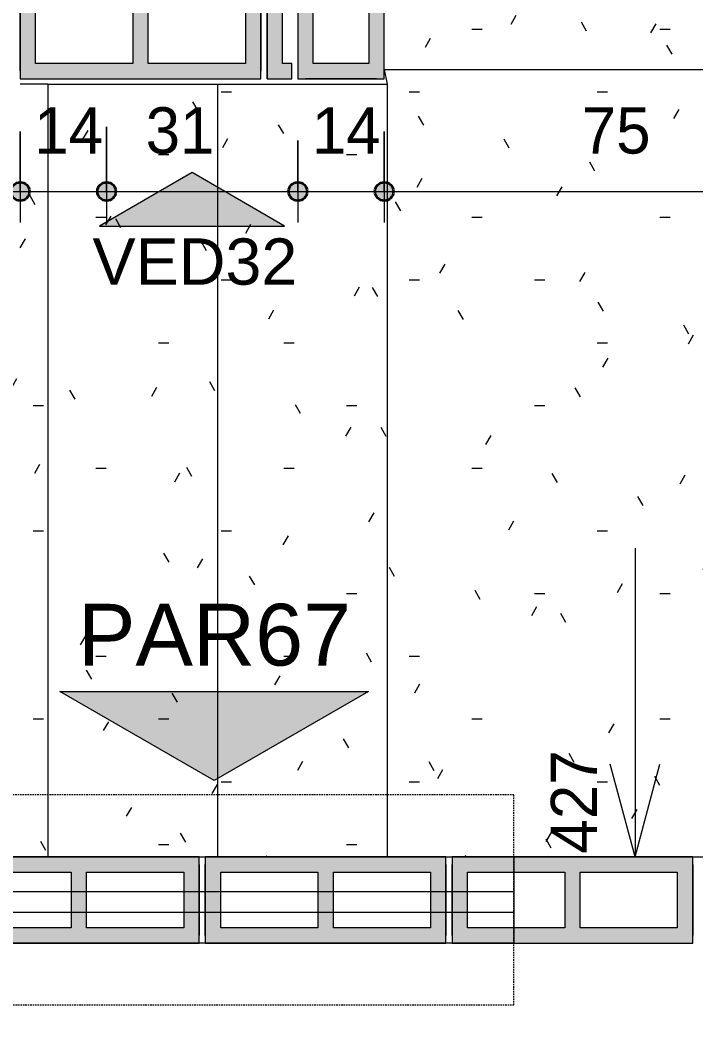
# Model space of a CAD drawing. Header units: centimetres. Extents: x 170 to 13810, y -2277 to 8860.
# Drawn here: x 12644.6 to 12754.1, y -589 to -425.3 of the extents above; entities that cross this region are included whole.
import ezdxf

# ---------------------------------------------------------------- set-up
doc = ezdxf.new("R2010")
doc.units = ezdxf.units.CM
doc.linetypes.add('Projeção', pattern=[0.396875, 0.238125, -0.15875])
for name, color, linetype, lineweight, true_color in [('A-ANNO-DIMS-1', 1, 'Continuous', 9, 0xff0000), ('A-GLAZ-1', 1, 'Continuous', 9, 0xff0000), ('G-ANNO-SYMB-1', 251, 'Continuous', 9, 0x646464), ('S-BEAM-3', 9, 'Continuous', 9, 0xc0c0c0), ('S-BEAM-5', 6, 'Continuous', 9, 0xff00ff)]:
    doc.layers.add(name, color=color, linetype=linetype, lineweight=lineweight, true_color=true_color)
for name, color, linetype, lineweight in [('A-ANNO-DIMS-50', 7, 'Continuous', 9), ('A-DETL-GENF', 7, 'Continuous', 9), ('A-FLOR-OVHD', 7, 'Projeção', 9), ('G-ANNO-SYMB', 7, 'Continuous', 9), ('S-BEAM', 7, 'Continuous', 9), ('S-BEAM-2', 7, 'Continuous', 13), ('S-STRS', 7, 'Continuous', 9), ('S-STRS-1', 7, 'Projeção', 9)]:
    doc.layers.add(name, color=color, linetype=linetype, lineweight=lineweight)
doc.styles.add('Arial_1', font='arial.ttf', dxfattribs={"height": 10})
doc.styles.add('Arial_2', font='arial.ttf', dxfattribs={"height": 7.5})
doc.styles.add('Bahnschrift_13', font='', dxfattribs={"height": 7.5})
doc.styles.get('Bahnschrift_13').set_extended_font_data('Bahnschrift')
doc.dimstyles.new('COTA_ACUMULADA', dxfattribs={"dimscale": 30.48, "dimtxt": 8.33133, "dimasz": 0.049213, "dimexe": 0, "dimexo": 0.0625, "dimgap": 0.131234, "dimtad": 0, "dimjust": 2, "dimdec": 0, "dimzin": 0, "dimdsep": 46, "dimtxsty": 'Bahnschrift_13', "dimblk1": 'NONE', "dimblk2": 'OPEN30', "dimsah": 1, "dimcen": 0.09, "dimse1": 1, "dimsd1": 1, "dimazin": 0, "dimtfac": 1, "dimtdec": 4, "dimtix": 1, "dimtmove": 2, "dimatfit": 3, "dimfxl": 0, "dimfxlon": 1, "dimtvp": 1, "dimtolj": 1, "dimtzin": 0, "dimarcsym": 2})
doc.dimstyles.new('COTA_LINEAR', dxfattribs={"dimscale": 30.48, "dimtxt": 8.33133, "dimasz": 0.393701, "dimexe": 0.164042, "dimexo": 0.328084, "dimgap": 0.131234, "dimtad": 1, "dimdec": 0, "dimzin": 0, "dimdsep": 46, "dimtxsty": 'Bahnschrift_13', "dimblk1": 'DOTSMALL', "dimblk2": 'DOTSMALL', "dimsah": 1, "dimcen": 0.09, "dimdle": 0.164042, "dimazin": 0, "dimtfac": 1, "dimtdec": 4, "dimtix": 1, "dimtmove": 0, "dimatfit": 3, "dimfxl": 1, "dimtvp": 1, "dimtolj": 1, "dimtzin": 0, "dimarcsym": 2})
doc.dimstyles.new('COTA_LINEAR_2', dxfattribs={"dimscale": 30.48, "dimtxt": 8.33133, "dimasz": 0.393701, "dimexe": 0.164042, "dimexo": 0.328084, "dimgap": 0.131234, "dimtad": 1, "dimdec": 0, "dimzin": 0, "dimdsep": 46, "dimtxsty": 'Bahnschrift_13', "dimblk1": 'DOTSMALL', "dimblk2": 'DOTSMALL', "dimsah": 1, "dimcen": 0.09, "dimdle": 0.164042, "dimazin": 0, "dimtfac": 1, "dimtdec": 4, "dimtix": 1, "dimtmove": 2, "dimatfit": 3, "dimfxl": 1, "dimtvp": 1, "dimtolj": 1, "dimtzin": 0, "dimarcsym": 2})
pattern_1 = [(0, (12412.957, 0), (40.64, 10.16), [1.676, -28.804, 1.676, -28.804, -162.56]), (0, (12412.957, 0), (40.64, 10.16), [-60.96, 1.676, -59.284, 1.676, -28.804, -71.12]), (0, (12412.957, 0), (40.64, 10.16), [-152.4, 1.676, -18.644, 1.676, -49.124]), (120, (12428.197, 5.08), (-29.11882, 30.11527), [1.676, -28.804, 1.676, -28.804, -162.56]), (120, (12428.197, 5.08), (-29.11882, 30.11527), [-60.96, 1.676, -59.284, 1.676, -28.804, -71.12]), (120, (12428.197, 5.08), (-29.11882, 30.11527), [-152.4, 1.676, -18.644, 1.676, -49.124]), (240, (12433.277, 25.4), (-11.52118, -40.27527), [1.676, -28.804, 1.676, -28.804, -162.56]), (240, (12433.277, 25.4), (-11.52118, -40.27527), [-60.96, 1.676, -59.284, 1.676, -28.804, -71.12]), (240, (12433.277, 25.4), (-11.52118, -40.27527), [-152.4, 1.676, -18.644, 1.676, -49.124])]

# ---------------------------------------------------------------- blocks, each defined once
blk = doc.blocks.new('LEONE - BLOCO VEDAÇÃO 14X39X19 - LEONE - BLOCO VEDAÇÃO 14X39X19-V3-COBERTURA - MODULAÇÃO 1ª FIADA')
at = {"layer": 'S-BEAM-5'}
h = blk.add_hatch(color=256, dxfattribs=at)
h.paths.add_polyline_path([(8, -7), (19.5, -7), (19.5, 7), (-19.5, 7), (-19.5, -7), (5.5, -7)])
h.paths.add_polyline_path([(-17, -4.5), (-17, 4.5), (-1.25, 4.5), (-1.25, -4.5)])
h.paths.add_polyline_path([(8, -4.5), (1.25, -4.5), (1.25, 4.5), (17, 4.5), (17, -4.5)])
at = {"layer": 'A-DETL-GENF'}
for p, q in [((19.5, 7), (-19.5, 7)), ((-19.5, 7), (-19.5, 0)), ((19.5, 0), (19.5, 7)), ((-17, -4.5), (-17, 4.5)), ((-17, 4.5), (-1.25, 4.5)), ((-1.25, 4.5), (-1.25, -4.5)), ((1.25, -4.5), (1.25, 4.5)), ((1.25, 4.5), (17, 4.5)), ((17, 4.5), (17, -4.5)), ((-19.5, 0), (-19.5, -7)), ((19.5, -7), (19.5, 0)), ((-1.25, -4.5), (-17, -4.5)), ((17, -4.5), (1.25, -4.5)), ((-19.5, -7), (19.5, -7))]:
    blk.add_line(p, q, dxfattribs=at)
at = {"layer": 'S-BEAM-2'}
for p, q in [((-19.5, 7), (-19.5, -7)), ((19.5, 7), (-19.5, 7)), ((-19.5, 7), (-19.5, -7)), ((19.5, -7), (19.5, 7)), ((19.5, -7), (19.5, 7)), ((-19.5, -5.75), (-19.5, 5.75)), ((19.5, 5.75), (19.5, -5.75)), ((-19.5, -7), (19.5, -7))]:
    blk.add_line(p, q, dxfattribs=at)
at = {"layer": 'S-BEAM-3'}
for p, q in [((-17, 4.5), (-1.25, 4.5)), ((-17, -4.5), (-17, 4.5)), ((-1.25, 4.5), (-1.25, -4.5)), ((1.25, 4.5), (17, 4.5)), ((1.25, -4.5), (1.25, 4.5)), ((17, 4.5), (17, -4.5)), ((-1.25, -4.5), (-17, -4.5)), ((17, -4.5), (1.25, -4.5))]:
    blk.add_line(p, q, dxfattribs=at)
blk = doc.blocks.new('LEONE - BLOCO VEDAÇÃO 14x04x19 - LEONE - BLOCO VEDAÇÃO 14x04x19-2838453-COBERTURA - MODULAÇÃO 1ª FIADA')
at = {"layer": 'S-BEAM-5'}
blk.add_hatch(color=256, dxfattribs=at).paths.add_polyline_path([(-2.5, -4.5), (-2.5, -7), (1.5, -7), (1.5, -4.5), (0, -4.5), (0, 4.5), (1.5, 4.5), (1.5, 7), (-2.5, 7), (-2.5, 0)])
at = {"layer": 'A-DETL-GENF'}
for p, q in [((1.5, 7), (-2.5, 7)), ((-2.5, 7), (-2.5, 0)), ((1.5, 4.5), (1.5, 7)), ((0, 4.5), (1.5, 4.5)), ((0, -4.5), (0, 4.5)), ((-2.5, 0), (-2.5, -7)), ((1.5, -4.5), (0, -4.5)), ((1.5, -7), (1.5, -4.5)), ((-2.5, -7), (1.5, -7))]:
    blk.add_line(p, q, dxfattribs=at)
at = {"layer": 'S-BEAM-2'}
for p, q in [((1.5, 7), (-2.5, 7)), ((-2.5, -7), (-2.5, 7)), ((1.5, 7), (1.5, 4.5)), ((1.5, -7), (1.5, -4.5)), ((-2.5, -7), (1.5, -7))]:
    blk.add_line(p, q, dxfattribs=at)
at = {"layer": 'S-BEAM-3'}
for p, q in [((0, -4.5), (0, 4.5)), ((0, 4.5), (1.5, 4.5)), ((1.5, -4.5), (0, -4.5))]:
    blk.add_line(p, q, dxfattribs=at)
blk = doc.blocks.new('VÃO JANELA - VÃO JANELA 101x81-3244210-COBERTURA - MODULAÇÃO 1ª FIADA')
at = {"layer": 'A-GLAZ-1'}
for p, q in [((-50.5, -7), (-50.5, 7)), ((-50.5, 7), (50.5, 7)), ((50.5, 7), (50.5, -7)), ((-50.5, 1.38), (50.5, 1.38)), ((-50.5, -2), (50.5, -2)), ((50.5, -7), (-50.5, -7))]:
    blk.add_line(p, q, dxfattribs=at)
blk = doc.blocks.new('LEONE - BLOCO 14X39X19 - LEONE - BLOCO 14X39X19-554799-COBERTURA - MODULAÇÃO 1ª FIADA')
at = {"layer": 'S-BEAM-3'}
h = blk.add_hatch(color=256, dxfattribs=at)
h.paths.add_polyline_path([(19.5, -7), (19.5, 7), (-19.5, 7), (-19.5, -7), (-11.22, -7)])
h.paths.add_polyline_path([(-1.25, -4.5), (-17, -4.5), (-17, 4.5), (-1.25, 4.5), (-1.25, -4.16)])
h.paths.add_polyline_path([(17, -4.5), (1.25, -4.5), (1.25, 4.5), (17, 4.5), (17, 2)])
at = {"layer": 'A-DETL-GENF'}
for p, q in [((19.5, 7), (-19.5, 7)), ((-19.5, 7), (-19.5, 0)), ((19.5, 0), (19.5, 7)), ((-17, -4.5), (-17, 4.5)), ((-17, 4.5), (-1.25, 4.5)), ((-1.25, 4.5), (-1.25, -4.5)), ((1.25, -4.5), (1.25, 4.5)), ((1.25, 4.5), (17, 4.5)), ((17, 4.5), (17, -4.5)), ((-19.5, 0), (-19.5, -7)), ((19.5, -7), (19.5, 0)), ((-1.25, -4.5), (-17, -4.5)), ((17, -4.5), (1.25, -4.5)), ((-19.5, -7), (19.5, -7))]:
    blk.add_line(p, q, dxfattribs=at)
at = {"layer": 'S-BEAM-2'}
for p, q in [((-19.5, 7), (-19.5, -7)), ((19.5, 7), (-19.5, 7)), ((-19.5, 7), (-19.5, -7)), ((19.5, -7), (19.5, 7)), ((19.5, -7), (19.5, 7)), ((-19.5, -5.75), (-19.5, 5.75)), ((19.5, 5.75), (19.5, -5.75)), ((-19.5, -7), (19.5, -7))]:
    blk.add_line(p, q, dxfattribs=at)
at = {"layer": 'S-BEAM-3'}
for p, q in [((-17, 4.5), (-1.25, 4.5)), ((-17, -4.5), (-17, 4.5)), ((-1.25, 4.5), (-1.25, -4.5)), ((1.25, 4.5), (17, 4.5)), ((1.25, -4.5), (1.25, 4.5)), ((17, 4.5), (17, -4.5)), ((-1.25, -4.5), (-17, -4.5)), ((17, -4.5), (1.25, -4.5))]:
    blk.add_line(p, q, dxfattribs=at)
blk = doc.blocks.new('LEONE - BLOCO 14X39X19 - LEONE - BLOCO 14X39X19-V4-COBERTURA - MODULAÇÃO 1ª FIADA')
at = {"layer": 'S-BEAM-3'}
h = blk.add_hatch(color=256, dxfattribs=at)
h.paths.add_polyline_path([(19.5, -7), (19.5, 7), (-19.5, 7), (-19.5, -7)])
h.paths.add_polyline_path([(1.25, -4.5), (1.25, 4.5), (17, 4.5), (17, -4.5)])
h.paths.add_polyline_path([(-1.25, -4.5), (-17, -4.5), (-17, 4.5), (-1.25, 4.5), (-1.25, -4.16)])
at = {"layer": 'A-DETL-GENF'}
for p, q in [((19.5, 7), (-19.5, 7)), ((-19.5, 7), (-19.5, 0)), ((19.5, 0), (19.5, 7)), ((-17, -4.5), (-17, 4.5)), ((-17, 4.5), (-1.25, 4.5)), ((-1.25, 4.5), (-1.25, -4.5)), ((1.25, -4.5), (1.25, 4.5)), ((1.25, 4.5), (17, 4.5)), ((17, 4.5), (17, -4.5)), ((-19.5, 0), (-19.5, -7)), ((19.5, -7), (19.5, 0)), ((-1.25, -4.5), (-17, -4.5)), ((17, -4.5), (1.25, -4.5)), ((-19.5, -7), (19.5, -7))]:
    blk.add_line(p, q, dxfattribs=at)
at = {"layer": 'S-BEAM-2'}
for p, q in [((-19.5, 7), (-19.5, -7)), ((19.5, 7), (-19.5, 7)), ((-19.5, 7), (-19.5, -7)), ((19.5, -7), (19.5, 7)), ((19.5, -7), (19.5, 7)), ((-19.5, -5.75), (-19.5, 5.75)), ((19.5, 5.75), (19.5, -5.75)), ((-19.5, -7), (19.5, -7))]:
    blk.add_line(p, q, dxfattribs=at)
at = {"layer": 'S-BEAM-3'}
for p, q in [((-17, 4.5), (-1.25, 4.5)), ((-17, -4.5), (-17, 4.5)), ((-1.25, 4.5), (-1.25, -4.5)), ((1.25, 4.5), (17, 4.5)), ((1.25, -4.5), (1.25, 4.5)), ((17, 4.5), (17, -4.5)), ((-1.25, -4.5), (-17, -4.5)), ((17, -4.5), (1.25, -4.5))]:
    blk.add_line(p, q, dxfattribs=at)
blk = doc.blocks.new('Elevação - Número de detalhe-3354112-COBERTURA - MODULAÇÃO 1ª FIADA')
at = {"layer": 'G-ANNO-SYMB-1'}
blk.add_hatch(color=256, dxfattribs=at).paths.add_polyline_path([(0.3, 0), (-0.3, 0), (0, 0.1732)])
at = {"layer": 'G-ANNO-SYMB'}
for p, q in [((0, 0.1732), (-0.3, 0)), ((0.3, 0), (0, 0.1732)), ((-0.3, 0), (0.3, 0))]:
    blk.add_line(p, q, dxfattribs=at)
blk = doc.blocks.new('Elevação - Número de detalhe-142644-COBERTURA - MODULAÇÃO 1ª FIADA')
at = {"layer": 'G-ANNO-SYMB-1'}
blk.add_hatch(color=256, dxfattribs=at).paths.add_polyline_path([(0.5, 0), (-0.5, 0), (0, 0.2887)])
at = {"layer": 'G-ANNO-SYMB'}
for p, q in [((0, 0.2887), (-0.5, 0)), ((0.5, 0), (0, 0.2887)), ((-0.5, 0), (0.5, 0))]:
    blk.add_line(p, q, dxfattribs=at)
blk = doc.blocks.new('DIMBLOCK25-COBERTURA - MODULAÇÃO 1ª FIADA')
at = {"layer": 'A-ANNO-DIMS-50', "lineweight": 35, "true_color": 0xff0000}
h = blk.add_hatch(color=1, dxfattribs=at)
edge = h.paths.add_edge_path()
edge.add_arc((12513.59, -625.22), 1.5, 0, 360)
h = blk.add_hatch(color=1, dxfattribs=at)
edge = h.paths.add_edge_path()
edge.add_arc((12778.59, -625.22), 1.5, 0, 360)
at = {"layer": 'A-ANNO-DIMS-50', "color": 1, "true_color": 0xff0000}
for p, q in [((12513.59, -584.76), (12513.59, -630.22)), ((12513.59, -625.22), (12513.59, -584.76)), ((12778.59, -633.1), (12778.59, -620.22)), ((12513.59, -625.22), (12778.59, -625.22)), ((12778.59, -625.22), (12778.59, -633.1))]:
    blk.add_line(p, q, dxfattribs=at)
at = {"layer": 'A-ANNO-DIMS-50', "color": 1, "lineweight": 35, "true_color": 0xff0000}
for centre in [(12513.59, -625.22), (12778.59, -625.22)]:
    blk.add_circle(centre, 1.5, dxfattribs=at)
at = {"layer": 'A-ANNO-DIMS-50', "color": 0, "insert": (12637.82, -611.58), "char_height": 7.5, "width": 19.8437, "attachment_point": 1, "line_spacing_factor": 1.009858, "style": 'Bahnschrift_13'}
blk.add_mtext('265', dxfattribs=at)
blk = doc.blocks.new('_DotSmall')
at = {"color": 0, "linetype": 'ByBlock', "const_width": 0.5}
blk.add_lwpolyline([(-0.0625, 0, 1), (0.0625, 0, 1)], format="xyb", close=True, dxfattribs=at)
blk = doc.blocks.new('DIMBLOCK95-COBERTURA - MODULAÇÃO 1ª FIADA')
at = {"layer": 'A-ANNO-DIMS-50', "lineweight": 35, "true_color": 0xff0000}
h = blk.add_hatch(color=1, dxfattribs=at)
edge = h.paths.add_edge_path()
edge.add_arc((12513.59, -453), 1.5, 0, 360)
h = blk.add_hatch(color=1, dxfattribs=at)
edge = h.paths.add_edge_path()
edge.add_arc((12644.59, -453), 1.5, 0, 360)
at = {"layer": 'A-ANNO-DIMS-50', "color": 1, "true_color": 0xff0000}
for p, q in [((12644.59, -443.26), (12644.59, -458)), ((12644.59, -453), (12644.59, -443.26)), ((12513.59, -460.88), (12513.59, -448)), ((12513.59, -453), (12644.59, -453)), ((12513.59, -453), (12513.59, -460.88))]:
    blk.add_line(p, q, dxfattribs=at)
at = {"layer": 'A-ANNO-DIMS-50', "color": 1, "lineweight": 35, "true_color": 0xff0000}
for centre in [(12513.59, -453), (12644.59, -453)]:
    blk.add_circle(centre, 1.5, dxfattribs=at)
at = {"layer": 'A-ANNO-DIMS-50', "color": 0, "insert": (12563.93, -439.36), "char_height": 7.5, "width": 15.1479, "attachment_point": 1, "line_spacing_factor": 1.009858, "style": 'Bahnschrift_13'}
blk.add_mtext('131', dxfattribs=at)
blk = doc.blocks.new('DIMBLOCK96-COBERTURA - MODULAÇÃO 1ª FIADA')
at = {"layer": 'A-ANNO-DIMS-50', "lineweight": 35, "true_color": 0xff0000}
h = blk.add_hatch(color=1, dxfattribs=at)
edge = h.paths.add_edge_path()
edge.add_arc((12644.59, -453), 1.5, 0, 360)
h = blk.add_hatch(color=1, dxfattribs=at)
edge = h.paths.add_edge_path()
edge.add_arc((12658.59, -453), 1.5, 0, 360)
at = {"layer": 'A-ANNO-DIMS-50', "color": 1, "true_color": 0xff0000}
for p, q in [((12644.59, -443.26), (12644.59, -458)), ((12644.59, -453), (12644.59, -443.26)), ((12658.59, -442.54), (12658.59, -458)), ((12658.59, -453), (12658.59, -442.54)), ((12644.59, -453), (12658.59, -453))]:
    blk.add_line(p, q, dxfattribs=at)
at = {"layer": 'A-ANNO-DIMS-50', "color": 1, "lineweight": 35, "true_color": 0xff0000}
for centre in [(12644.59, -453), (12658.59, -453)]:
    blk.add_circle(centre, 1.5, dxfattribs=at)
at = {"layer": 'A-ANNO-DIMS-50', "color": 0, "insert": (12646.85, -439.36), "char_height": 7.5, "width": 11.3609, "attachment_point": 1, "line_spacing_factor": 1.009858, "style": 'Bahnschrift_13'}
blk.add_mtext('14', dxfattribs=at)
blk = doc.blocks.new('DIMBLOCK97-COBERTURA - MODULAÇÃO 1ª FIADA')
at = {"layer": 'A-ANNO-DIMS-50', "lineweight": 35, "true_color": 0xff0000}
h = blk.add_hatch(color=1, dxfattribs=at)
edge = h.paths.add_edge_path()
edge.add_arc((12658.59, -453), 1.5, 0, 360)
h = blk.add_hatch(color=1, dxfattribs=at)
edge = h.paths.add_edge_path()
edge.add_arc((12689.59, -453), 1.5, 0, 360)
at = {"layer": 'A-ANNO-DIMS-50', "color": 1, "true_color": 0xff0000}
for p, q in [((12658.59, -442.54), (12658.59, -458)), ((12658.59, -453), (12658.59, -442.54)), ((12689.59, -444.76), (12689.59, -458)), ((12689.59, -453), (12689.59, -444.76)), ((12658.59, -453), (12689.59, -453))]:
    blk.add_line(p, q, dxfattribs=at)
at = {"layer": 'A-ANNO-DIMS-50', "color": 1, "lineweight": 35, "true_color": 0xff0000}
for centre in [(12658.59, -453), (12689.59, -453)]:
    blk.add_circle(centre, 1.5, dxfattribs=at)
at = {"layer": 'A-ANNO-DIMS-50', "color": 0, "insert": (12664.92, -439.36), "char_height": 7.5, "width": 10.9065, "attachment_point": 1, "line_spacing_factor": 1.009858, "style": 'Bahnschrift_13'}
blk.add_mtext('31', dxfattribs=at)
blk = doc.blocks.new('DIMBLOCK98-COBERTURA - MODULAÇÃO 1ª FIADA')
at = {"layer": 'A-ANNO-DIMS-50', "lineweight": 35, "true_color": 0xff0000}
h = blk.add_hatch(color=1, dxfattribs=at)
edge = h.paths.add_edge_path()
edge.add_arc((12689.59, -453), 1.5, 0, 360)
h = blk.add_hatch(color=1, dxfattribs=at)
edge = h.paths.add_edge_path()
edge.add_arc((12703.59, -453), 1.5, 0, 360)
at = {"layer": 'A-ANNO-DIMS-50', "color": 1, "true_color": 0xff0000}
for p, q in [((12703.59, -443.26), (12703.59, -458)), ((12703.59, -453), (12703.59, -443.26)), ((12689.59, -444.76), (12689.59, -458)), ((12689.59, -453), (12689.59, -444.76)), ((12689.59, -453), (12703.59, -453))]:
    blk.add_line(p, q, dxfattribs=at)
at = {"layer": 'A-ANNO-DIMS-50', "color": 1, "lineweight": 35, "true_color": 0xff0000}
for centre in [(12689.59, -453), (12703.59, -453)]:
    blk.add_circle(centre, 1.5, dxfattribs=at)
at = {"layer": 'A-ANNO-DIMS-50', "color": 0, "insert": (12691.85, -439.36), "char_height": 7.5, "width": 11.3609, "attachment_point": 1, "line_spacing_factor": 1.009858, "style": 'Bahnschrift_13'}
blk.add_mtext('14', dxfattribs=at)
blk = doc.blocks.new('DIMBLOCK99-COBERTURA - MODULAÇÃO 1ª FIADA')
at = {"layer": 'A-ANNO-DIMS-50', "lineweight": 35, "true_color": 0xff0000}
h = blk.add_hatch(color=1, dxfattribs=at)
edge = h.paths.add_edge_path()
edge.add_arc((12703.59, -453), 1.5, 0, 360)
h = blk.add_hatch(color=1, dxfattribs=at)
edge = h.paths.add_edge_path()
edge.add_arc((12778.59, -453), 1.5, 0, 360)
at = {"layer": 'A-ANNO-DIMS-50', "color": 1, "true_color": 0xff0000}
for p, q in [((12703.59, -443.26), (12703.59, -458)), ((12703.59, -453), (12703.59, -443.26)), ((12778.59, -460.88), (12778.59, -448)), ((12703.59, -453), (12778.59, -453)), ((12778.59, -453), (12778.59, -460.88))]:
    blk.add_line(p, q, dxfattribs=at)
at = {"layer": 'A-ANNO-DIMS-50', "color": 1, "lineweight": 35, "true_color": 0xff0000}
for centre in [(12703.59, -453), (12778.59, -453)]:
    blk.add_circle(centre, 1.5, dxfattribs=at)
at = {"layer": 'A-ANNO-DIMS-50', "color": 0, "insert": (12735.6, -439.36), "char_height": 7.5, "width": 13.1787, "attachment_point": 1, "line_spacing_factor": 1.009858, "style": 'Bahnschrift_13'}
blk.add_mtext('75', dxfattribs=at)
blk = doc.blocks.new('DIMBLOCK156-COBERTURA - MODULAÇÃO 1ª FIADA')
at = {"layer": 'A-ANNO-DIMS-50', "color": 1, "true_color": 0xff0000}
for p, q in [((12744.24, -510.76), (12744.24, -560.76)), ((12744.24, -560.76), (12740.22, -545.76)), ((12744.24, -560.76), (12748.26, -545.76)), ((12744.24, -560.76), (12744.24, -560.76)), ((12744.24, -560.76), (12744.24, -560.76))]:
    blk.add_line(p, q, dxfattribs=at)
at = {"layer": 'A-ANNO-DIMS-50', "color": 0, "insert": (12730.59, -560.26), "char_height": 7.5, "width": 19.9952, "attachment_point": 1, "rotation": 90, "line_spacing_factor": 1.009858, "style": 'Bahnschrift_13'}
blk.add_mtext('427', dxfattribs=at)
blk = doc.blocks.new('_None')
blk = doc.blocks.new('_Open30')
at = {"color": 0, "linetype": 'ByBlock', "lineweight": -2}
for p, q in [((-1, 0.27), (0, 0)), ((0, 0), (-1, -0.27)), ((0, 0), (-1, 0))]:
    blk.add_line(p, q, dxfattribs=at)

msp = doc.modelspace()

# ---------------------------------------------------------------- hatches: boundary and pattern name
at = {"layer": 'S-STRS'}
h = msp.add_hatch(dxfattribs=at)
h.set_pattern_fill('FP_5', color=256, style=0, pattern_type=2)
h.set_pattern_definition(pattern_1)
h.paths.add_polyline_path([(12801.91, -433.26), (12834.59, -433.26), (12834.59, -405.76), (12703.59, -405.76), (12703.59, -433.26), (12708.9, -433.26)])
h = msp.add_hatch(dxfattribs=at)
h.set_pattern_fill('FP_5', color=256, style=0, pattern_type=2)
h.set_pattern_definition(pattern_1)
h.paths.add_polyline_path([(12633.59, -560.76), (12649.09, -560.76), (12649.09, -435.6), (12644.59, -435.6), (12644.59, -433.26), (12513.59, -433.26), (12513.59, -560.76), (12631.09, -560.76)])
h = msp.add_hatch(dxfattribs=at)
h.set_pattern_fill('FP_4', color=256, style=0, pattern_type=2)
h.set_pattern_definition(pattern_1)
h.paths.add_polyline_path([(12812.84, -560.76), (12834.59, -560.76), (12834.59, -433.26), (12703.59, -433.26), (12704.09, -435.6), (12704.09, -560.76), (12801.91, -560.76)])
h = msp.add_hatch(dxfattribs=at)
h.set_pattern_fill('FP_5', color=256, style=0, pattern_type=2)
h.set_pattern_definition(pattern_1)
h.paths.add_polyline_path([(12674.59, -560.76), (12676.59, -560.76), (12676.59, -435.6), (12649.09, -435.6), (12649.09, -560.76), (12673.59, -560.76)])
h = msp.add_hatch(dxfattribs=at)
h.set_pattern_fill('FP_5', color=256, style=0, pattern_type=2)
h.set_pattern_definition(pattern_1)
h.paths.add_polyline_path([(12695.34, -560.76), (12704.09, -560.76), (12704.09, -435.6), (12676.59, -435.6), (12676.59, -560.76), (12692.84, -560.76)])

# ---------------------------------------------------------------- linework, layer by layer
at = {"layer": 'A-FLOR-OVHD'}
for p, q in [((12724.59, -550.76), (12623.59, -550.76)), ((12724.59, -584.76), (12724.59, -550.76)), ((12623.59, -584.76), (12724.59, -584.76))]:
    msp.add_line(p, q, dxfattribs=at)
at = {"layer": 'S-STRS'}
for p, q in [((12703.59, -433.26), (12703.59, -405.76)), ((12703.59, -433.26), (12704.09, -435.6)), ((12703.59, -433.26), (12834.59, -433.26)), ((12649.09, -435.6), (12644.59, -435.6)), ((12649.09, -435.6), (12649.09, -560.76)), ((12649.09, -435.6), (12676.59, -435.6)), ((12676.59, -435.6), (12704.09, -435.6)), ((12676.59, -435.6), (12676.59, -560.76)), ((12704.09, -435.6), (12704.09, -560.76)), ((12513.59, -560.76), (12649.09, -560.76)), ((12649.09, -560.76), (12676.59, -560.76)), ((12676.59, -560.76), (12704.09, -560.76)), ((12704.09, -560.76), (12834.59, -560.76))]:
    msp.add_line(p, q, dxfattribs=at)
at = {"layer": 'S-STRS-1'}
for p, q in [((12703.59, -433.26), (12834.59, -433.26)), ((12649.09, -435.6), (12649.09, -560.76)), ((12676.59, -435.6), (12676.59, -560.76)), ((12704.09, -435.6), (12704.09, -560.76))]:
    msp.add_line(p, q, dxfattribs=at)

# ---------------------------------------------------------------- block references
at = {"layer": 'A-GLAZ-1'}
msp.add_blockref('VÃO JANELA - VÃO JANELA 101x81-3244210-COBERTURA - MODULAÇÃO 1ª FIADA', (12674.09, -567.76), dxfattribs=at)
at = {"layer": 'G-ANNO-SYMB', "xscale": 49.99999999999998, "yscale": 49.99999999999998, "zscale": 49.99999999999998}
msp.add_blockref('Elevação - Número de detalhe-3354112-COBERTURA - MODULAÇÃO 1ª FIADA', (12672.44, -458.6), dxfattribs=at)
at = {"layer": 'G-ANNO-SYMB', "extrusion": (0, 0, -1), "xscale": 49.99999999999998, "yscale": 49.99999999999998, "zscale": 49.99999999999998, "rotation": 180}
msp.add_blockref('Elevação - Número de detalhe-142644-COBERTURA - MODULAÇÃO 1ª FIADA', (-12676.03, -533.99), dxfattribs=at)
at = {"layer": 'S-BEAM', "rotation": 89.9999999999999}
msp.add_blockref('LEONE - BLOCO VEDAÇÃO 14X39X19 - LEONE - BLOCO VEDAÇÃO 14X39X19-V3-COBERTURA - MODULAÇÃO 1ª FIADA', (12696.59, -415.26), dxfattribs=at)
at = {"layer": 'S-BEAM'}
for name, p in [('LEONE - BLOCO VEDAÇÃO 14X39X19 - LEONE - BLOCO VEDAÇÃO 14X39X19-V3-COBERTURA - MODULAÇÃO 1ª FIADA', (12664.09, -427.76)), ('LEONE - BLOCO VEDAÇÃO 14x04x19 - LEONE - BLOCO VEDAÇÃO 14x04x19-2838453-COBERTURA - MODULAÇÃO 1ª FIADA', (12687.09, -427.76)), ('LEONE - BLOCO 14X39X19 - LEONE - BLOCO 14X39X19-554799-COBERTURA - MODULAÇÃO 1ª FIADA', (12654.09, -567.76)), ('LEONE - BLOCO 14X39X19 - LEONE - BLOCO 14X39X19-V4-COBERTURA - MODULAÇÃO 1ª FIADA', (12694.09, -567.76)), ('LEONE - BLOCO 14X39X19 - LEONE - BLOCO 14X39X19-V4-COBERTURA - MODULAÇÃO 1ª FIADA', (12734.09, -567.76))]:
    msp.add_blockref(name, p, dxfattribs=at)

# ---------------------------------------------------------------- texts
at = {"layer": 'G-ANNO-SYMB', "attachment_point": 1}
for s, insert, char_height, width, style in [('VED32', (12656.31, -460.6), 7.5, 40.4852, 'Arial_2'), ('PAR67', (12653.95, -519.8), 10, 54.9156, 'Arial_1')]:
    msp.add_mtext(s, dxfattribs=dict(at, insert=insert, char_height=char_height, width=width, style=style))

# ---------------------------------------------------------------- dimensions: what is measured, and where the dimension line sits
at = {"layer": 'A-ANNO-DIMS-1'}
dim = msp.add_linear_dim(base=(12744.24, -560.76), p1=(12744.24, -133.76), p2=(12744.24, -560.76), angle=90, dimstyle='COTA_ACUMULADA', override={"dimpost": '<>', "dimfxl": 427.001001}, dxfattribs=at)
dim.commit()
dim.dimension.update_dxf_attribs({"geometry": 'DIMBLOCK156-COBERTURA - MODULAÇÃO 1ª FIADA', "text_midpoint": (12735.59, -550.26), "dimtype": 160, "text_rotation": 90})
for base, p1, p2, override, picture, middle in [((12644.59, -453), (12513.59, -450.88), (12644.59, -433.26), {"dimpost": '<>', "dimfxl": 132.180585}, 'DIMBLOCK95-COBERTURA - MODULAÇÃO 1ª FIADA', (12571.51, -444.36)), ((12689.59, -453), (12658.59, -432.54), (12689.59, -434.76), {"dimpost": '<>', "dimfxl": 31.079013}, 'DIMBLOCK97-COBERTURA - MODULAÇÃO 1ª FIADA', (12670.37, -444.36))]:
    dim = msp.add_linear_dim(base=base, p1=p1, p2=p2, dimstyle='COTA_LINEAR_2', override=override, dxfattribs=at)
    dim.commit()
    dim.dimension.update_dxf_attribs({"geometry": picture, "text_midpoint": middle, "dimtype": 160})
for base, p1, p2, override, picture, middle in [((12658.59, -453), (12644.59, -433.26), (12658.59, -432.54), {"dimpost": '<>', "dimfxl": 14.018233}, 'DIMBLOCK96-COBERTURA - MODULAÇÃO 1ª FIADA', (12651.59, -445.25)), ((12703.59, -453), (12689.59, -434.76), (12703.59, -433.26), {"dimpost": '<>', "dimfxl": 14.080128}, 'DIMBLOCK98-COBERTURA - MODULAÇÃO 1ª FIADA', (12696.59, -445.25)), ((12778.59, -453), (12703.59, -433.26), (12778.59, -450.88), {"dimpost": '<>', "dimfxl": 77.04354}, 'DIMBLOCK99-COBERTURA - MODULAÇÃO 1ª FIADA', (12741.09, -445.22)), ((12778.59, -625.22), (12513.59, -574.76), (12778.59, -623.1), {"dimpost": '<>', "dimfxl": 269.373523}, 'DIMBLOCK25-COBERTURA - MODULAÇÃO 1ª FIADA', (12646.09, -617.39))]:
    dim = msp.add_linear_dim(base=base, p1=p1, p2=p2, dimstyle='COTA_LINEAR', override=override, dxfattribs=at)
    dim.commit()
    dim.dimension.update_dxf_attribs({"geometry": picture, "text_midpoint": middle})

doc.saveas('drawing.dxf')
